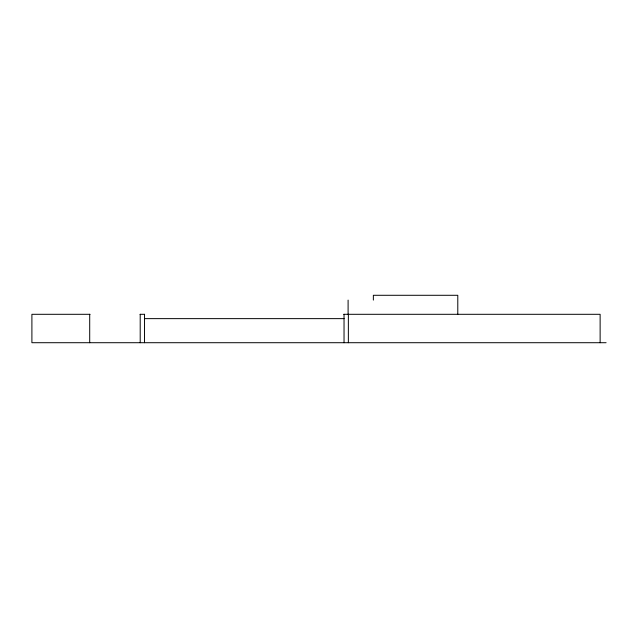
<?xml version="1.0" encoding="UTF-8"?>
<svg xmlns="http://www.w3.org/2000/svg" width="638" height="638" viewBox="0 0 638 638"><rect width="100%" height="100%" fill="white"/><g stroke="black" fill="none" stroke-linecap="round" stroke-linejoin="round"><path stroke-width="0.96" d="M90.054 314.303L31.9 314.303L31.9 342.71L606.1 342.71M140.073 314.303L144.611 314.303M343.778 314.303L600.127 314.303L600.127 342.71M144.531 318.633L344.105 318.633M457.789 314.303L457.789 295.29L373.358 295.29L373.358 300.099M348.364 314.303L348.364 342.71M348.101 300.099L348.101 314.303M344.034 314.303L344.034 342.71M144.531 314.303L144.523 342.71M140.208 314.303L140.208 342.71M89.703 314.303L89.703 342.71"/></g></svg>
